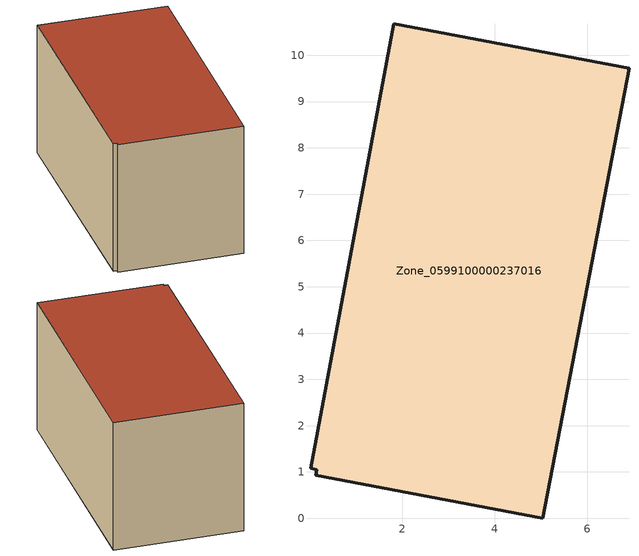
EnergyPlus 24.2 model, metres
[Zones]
Zone_0599100000237016
 floor ground (C_G): 0.16,1.05 0.02,1.08 1.82,10.68 6.9,9.72 5.04,0 0.14,0.93 z0
 wall outside (C_F): 5.04,0 6.9,9.72 1.82,10.68 0.02,1.08 0.16,1.05 0.14,0.93 5.04,0 z0:5.5
 roof outside (C_R): 0.16,1.05 0.14,0.93 5.04,0 6.9,9.72 1.82,10.68 0.02,1.08 z5.5
[BUILDING]
Pand.0599100000237016: North Axis=0; Terrain=City; Loads Convergence Tolerance Value=0.04; Temperature Convergence Tolerance Value=0.4; Solar Distribution=FullExterior; Maximum Number of Warmup Days=25; Minimum Number of Warmup Days=1
[Site:Location]
Rotterdam.The.Hague.AP_ZH_NLD Design_Conditions: Latitude=51.96; Longitude=4.45; Time Zone=1; Elevation=-4.5
[SITE:GROUNDTEMPERATURE:BUILDINGSURFACE]
18, 18, 18, 18, 18, 18, 18, 18, 18, 18, 18, 18
[MATERIAL] Thermal Absorptance=0.9; Solar Absorptance=0.7; Visible Absorptance=0.7
Name | Roughness | Thickness | Conductivity | Density | Specific Heat
G.TI.1946-1964 | MediumSmooth | 0.15 | 1 | 540 | 1210
F.TI.1946-1964 | Rough | 0.3 | 0.857143 | 1920 | 840
R.TI.1946-1964 | MediumRough | 0.2 | 0.277778 | 1500 | 1000
[CONSTRUCTION]
C_G: G.TI.1946-1964
C_F: F.TI.1946-1964
C_R: R.TI.1946-1964
[ZONE]
Zone_0599100000237016: Type=1; Multiplier=1; Ceiling Height=Autocalculate; Volume=Autocalculate; Floor Area=autocalculate; Part of Total Floor Area=Yes
[ZONEINFILTRATION:DESIGNFLOWRATE]
Infil_Zone_0599100000237016: Zone or ZoneList or Space or SpaceList=Zone_0599100000237016; Schedule=AlwaysOn; Design Flow Rate Calculation Method=Flow/Area; Flow Rate per Floor Area=0.003; Constant Term Coefficient=1; Temperature Term Coefficient=0; Velocity Term Coefficient=0; Velocity Squared Term Coefficient=0
[HVACTEMPLATE:ZONE:IDEALLOADSAIRSYSTEM]
Zone_0599100000237016: Maximum Heating Supply Air Temperature=50; Minimum Cooling Supply Air Temperature=13; Maximum Heating Supply Air Humidity Ratio=0.0156; Minimum Cooling Supply Air Humidity Ratio=0.0077; Heating Limit=NoLimit; Cooling Limit=NoLimit; Dehumidification Control Type=ConstantSensibleHeatRatio; Cooling Sensible Heat Ratio=0.7; Dehumidification Setpoint=60; Humidification Control Type=None; Humidification Setpoint=30; Outdoor Air Method=None; Outdoor Air Flow Rate per Person=0.00944; Outdoor Air Flow Rate per Zone Floor Area=0; Outdoor Air Flow Rate per Zone=0; Demand Controlled Ventilation Type=None; Outdoor Air Economizer Type=NoEconomizer; Heat Recovery Type=None; Sensible Heat Recovery Effectiveness=0.7; Latent Heat Recovery Effectiveness=0.65
[ZONECONTROL:THERMOSTAT]
ThermostatControl_Zone_0599100000237016: Zone or ZoneList=Zone_0599100000237016; Control Type Schedule=DualSetpointControlType; Control 1=Thermostat_Zone_0599100000237016; Temperature Difference Between Cutout And Setpoint=0
[THERMOSTATSETPOINT:DUALSETPOINT]
Thermostat_Zone_0599100000237016: Heating Setpoint Temperature Schedule=HeatingSetpoint_Zone_0599100000237016; Cooling Setpoint Temperature Schedule=CoolingSetpoint_Zone_0599100000237016
[SCHEDULE:COMPACT]
HeatingSetpoint_Zone_0599100000237016: Through: 12/31, For: AllDays, Until: 24:00, 21
CoolingSetpoint_Zone_0599100000237016: Through: 12/31, For: AllDays, Until: 24:00, 24
DualSetpointControlType: Through: 12/31, For: AllDays, Until: 24:00, 4
AlwaysOn: Through: 12/31, For: AllDays, Until: 24:00, 1
